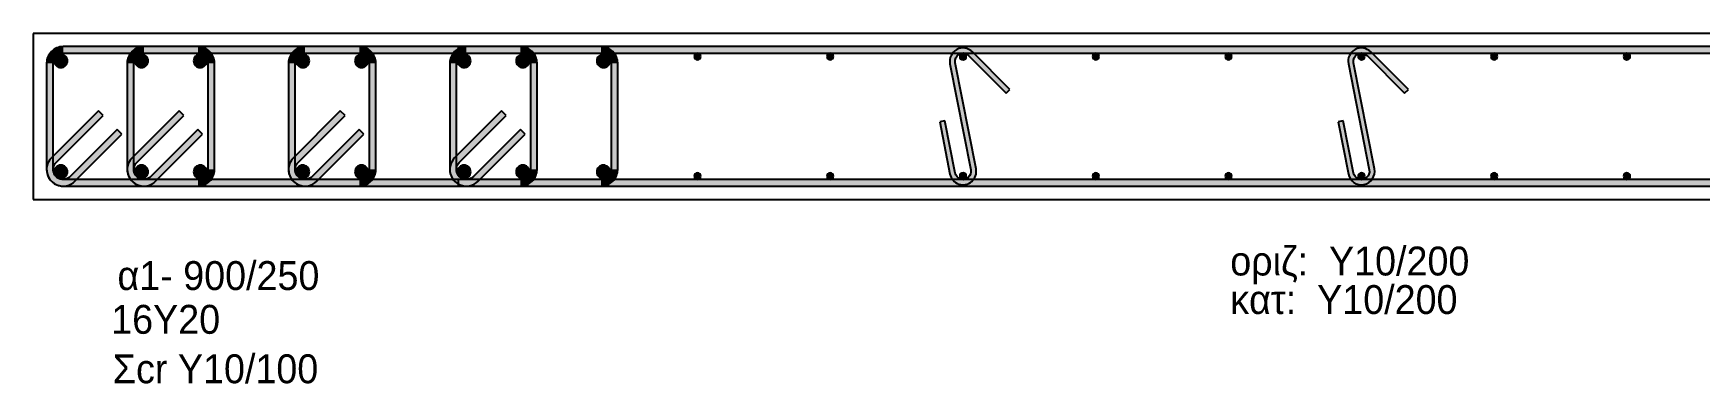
# Model space of a CAD drawing. Header units: millimetres. Extents: x -2171 to 1563, y -1758 to -1505.
# Drawn here: x -1537.74 to -1525.19, y -1608.83 to -1606.19 of the extents above; entities that cross this region are included whole.
import ezdxf

# ---------------------------------------------------------------- set-up
doc = ezdxf.new("R2010")
doc.units = ezdxf.units.MM
doc.layers.add('Col_Det', color=7, linetype='Continuous')
doc.layers.add('Col_Det_Fill', color=7, linetype='Continuous')
doc.styles.add('S1Arl22_b_934_161', font='arial.ttf', dxfattribs={"width": 0.933629, "height": 0.002175})

msp = doc.modelspace()

# ---------------------------------------------------------------- hatches: boundary and pattern name
at = {"layer": 'Col_Det_Fill'}
for color, points in [(252, [(-1537.5142, -1606.3433), (-1537.5142, -1606.2933, 0.4142136), (-1537.6392, -1606.4183), (-1537.5892, -1606.4183, -0.4142136)]), (12, [(-1537.5819, -1606.4006, 0.4142136), (-1537.5319, -1606.4506, 0.4142136), (-1537.4819, -1606.4006, 0.4142136), (-1537.5319, -1606.3506, 0.4142136)]), (252, [(-1533.4642, -1606.3433), (-1533.4642, -1606.2933), (-1537.5142, -1606.2933), (-1537.5142, -1606.3433)]), (252, [(-1536.907, -1606.3433), (-1536.907, -1606.2933, 0.4142136), (-1537.032, -1606.4183), (-1536.982, -1606.4183, -0.4142136)]), (56, [(-1536.9747, -1606.4006, 0.4142136), (-1536.9247, -1606.4506, 0.4142136), (-1536.8747, -1606.4006, 0.4142136), (-1536.9247, -1606.3506, 0.4142136)]), (252, [(-1536.4999, -1606.3433), (-1536.4999, -1606.2933), (-1536.907, -1606.2933), (-1536.907, -1606.3433)]), (56, [(-1536.5322, -1606.4006, 0.4142136), (-1536.4822, -1606.4506, 0.4142136), (-1536.4322, -1606.4006, 0.4142136), (-1536.4822, -1606.3506, 0.4142136)]), (252, [(-1536.4249, -1606.4183), (-1536.3749, -1606.4183, 0.4142136), (-1536.4999, -1606.2933), (-1536.4999, -1606.3433, -0.4142136)]), (252, [(-1535.6928, -1606.3433), (-1535.6928, -1606.2933, 0.4142136), (-1535.8178, -1606.4183), (-1535.7678, -1606.4183, -0.4142136)]), (56, [(-1535.7604, -1606.4006, 0.4142136), (-1535.7104, -1606.4506, 0.4142136), (-1535.6604, -1606.4006, 0.4142136), (-1535.7104, -1606.3506, 0.4142136)]), (252, [(-1535.2856, -1606.3433), (-1535.2856, -1606.2933), (-1535.6928, -1606.2933), (-1535.6928, -1606.3433)]), (56, [(-1535.3179, -1606.4006, 0.4142136), (-1535.2679, -1606.4506, 0.4142136), (-1535.2179, -1606.4006, 0.4142136), (-1535.2679, -1606.3506, 0.4142136)]), (252, [(-1535.2106, -1606.4183), (-1535.1606, -1606.4183, 0.4142136), (-1535.2856, -1606.2933), (-1535.2856, -1606.3433, -0.4142136)]), (252, [(-1534.4785, -1606.3433), (-1534.4785, -1606.2933, 0.4142136), (-1534.6035, -1606.4183), (-1534.5535, -1606.4183, -0.4142136)]), (56, [(-1534.5461, -1606.4006, 0.4142136), (-1534.4961, -1606.4506, 0.4142136), (-1534.4461, -1606.4006, 0.4142136), (-1534.4961, -1606.3506, 0.4142136)]), (252, [(-1520.9377, -1606.3433), (-1520.9377, -1606.2933), (-1534.5407, -1606.2933), (-1534.5407, -1606.3433)]), (252, [(-1534.0713, -1606.3433), (-1534.0713, -1606.2933), (-1534.4785, -1606.2933), (-1534.4785, -1606.3433)]), (56, [(-1534.1036, -1606.4006, 0.4142136), (-1534.0536, -1606.4506, 0.4142136), (-1534.0036, -1606.4006, 0.4142136), (-1534.0536, -1606.3506, 0.4142136)]), (252, [(-1533.9963, -1606.4183), (-1533.9463, -1606.4183, 0.4142136), (-1534.0713, -1606.2933), (-1534.0713, -1606.3433, -0.4142136)]), (12, [(-1533.4965, -1606.4006, 0.4142136), (-1533.4465, -1606.4506, 0.4142136), (-1533.3965, -1606.4006, 0.4142136), (-1533.4465, -1606.3506, 0.4142136)]), (252, [(-1533.3892, -1606.4183), (-1533.3392, -1606.4183, 0.4142136), (-1533.4642, -1606.2933), (-1533.4642, -1606.3433, -0.4142136)]), (133, [(-1532.7637, -1606.3683, 0.4142136), (-1532.7387, -1606.3933, 0.4142136), (-1532.7137, -1606.3683, 0.4142136), (-1532.7387, -1606.3433, 0.4142136)]), (133, [(-1531.7638, -1606.3683, 0.4142136), (-1531.7388, -1606.3933, 0.4142136), (-1531.7138, -1606.3683, 0.4142136), (-1531.7388, -1606.3433, 0.4142136)]), (252, [(-1530.837, -1606.4225), (-1530.7978, -1606.4148, -0.7407348), (-1530.6965, -1606.3608), (-1530.6682, -1606.3326, 0.7407348)]), (133, [(-1530.7639, -1606.3683, 0.4142136), (-1530.7389, -1606.3933, 0.4142136), (-1530.7139, -1606.3683, 0.4142136), (-1530.7389, -1606.3433, 0.4142136)]), (252, [(-1530.6682, -1606.3326), (-1530.6965, -1606.3608), (-1530.4136, -1606.6437), (-1530.3854, -1606.6154)]), (133, [(-1529.764, -1606.3683, 0.4142136), (-1529.739, -1606.3933, 0.4142136), (-1529.714, -1606.3683, 0.4142136), (-1529.739, -1606.3433, 0.4142136)]), (133, [(-1528.7641, -1606.3683, 0.4142136), (-1528.7391, -1606.3933, 0.4142136), (-1528.7141, -1606.3683, 0.4142136), (-1528.7391, -1606.3433, 0.4142136)]), (252, [(-1527.8373, -1606.4225), (-1527.7981, -1606.4148, -0.7407348), (-1527.6968, -1606.3608), (-1527.6685, -1606.3326, 0.7407348)]), (133, [(-1527.7642, -1606.3683, 0.4142136), (-1527.7392, -1606.3933, 0.4142136), (-1527.7142, -1606.3683, 0.4142136), (-1527.7392, -1606.3433, 0.4142136)]), (252, [(-1527.6685, -1606.3326), (-1527.6968, -1606.3608), (-1527.4139, -1606.6437), (-1527.3856, -1606.6154)]), (133, [(-1526.7643, -1606.3683, 0.4142136), (-1526.7393, -1606.3933, 0.4142136), (-1526.7143, -1606.3683, 0.4142136), (-1526.7393, -1606.3433, 0.4142136)]), (133, [(-1525.7644, -1606.3683, 0.4142136), (-1525.7394, -1606.3933, 0.4142136), (-1525.7144, -1606.3683, 0.4142136), (-1525.7394, -1606.3433, 0.4142136)]), (252, [(-1537.5892, -1606.4183), (-1537.6392, -1606.4183), (-1537.6392, -1607.2183), (-1537.5892, -1607.2183)]), (252, [(-1536.982, -1606.4183), (-1537.032, -1606.4183), (-1537.032, -1607.2183), (-1536.982, -1607.2183)]), (252, [(-1536.4249, -1607.2183), (-1536.3749, -1607.2183), (-1536.3749, -1606.4183), (-1536.4249, -1606.4183)]), (252, [(-1535.7678, -1606.4183), (-1535.8178, -1606.4183), (-1535.8178, -1607.2183), (-1535.7678, -1607.2183)]), (252, [(-1535.2106, -1607.2183), (-1535.1606, -1607.2183), (-1535.1606, -1606.4183), (-1535.2106, -1606.4183)]), (252, [(-1534.5535, -1606.4183), (-1534.6035, -1606.4183), (-1534.6035, -1607.2183), (-1534.5535, -1607.2183)]), (252, [(-1533.9963, -1607.2183), (-1533.9463, -1607.2183), (-1533.9463, -1606.4183), (-1533.9963, -1606.4183)]), (252, [(-1533.3892, -1607.2183), (-1533.3392, -1607.2183), (-1533.3392, -1606.4183), (-1533.3892, -1606.4183)]), (252, [(-1530.68, -1607.2217), (-1530.6408, -1607.214), (-1530.7978, -1606.4148), (-1530.837, -1606.4225)]), (252, [(-1527.6803, -1607.2217), (-1527.6411, -1607.214), (-1527.7981, -1606.4148), (-1527.8373, -1606.4225)]), (252, [(-1537.2137, -1606.8117), (-1537.249, -1606.7763), (-1537.6026, -1607.1299), (-1537.5672, -1607.1652)]), (252, [(-1536.6065, -1606.8117), (-1536.6419, -1606.7763), (-1536.9954, -1607.1299), (-1536.9601, -1607.1652)]), (252, [(-1535.3922, -1606.8117), (-1535.4276, -1606.7763), (-1535.7811, -1607.1299), (-1535.7458, -1607.1652)]), (252, [(-1534.1779, -1606.8117), (-1534.2133, -1606.7763), (-1534.5669, -1607.1299), (-1534.5315, -1607.1652)]), (252, [(-1530.8749, -1606.8523), (-1530.9141, -1606.86), (-1530.837, -1607.2525), (-1530.7978, -1607.2448)]), (252, [(-1527.8752, -1606.8523), (-1527.9144, -1606.86), (-1527.8373, -1607.2525), (-1527.7981, -1607.2448)]), (252, [(-1537.4611, -1607.2713), (-1537.4258, -1607.3067), (-1537.0722, -1606.9531), (-1537.1076, -1606.9177)]), (252, [(-1536.854, -1607.2713), (-1536.8186, -1607.3067), (-1536.4651, -1606.9531), (-1536.5005, -1606.9177)]), (252, [(-1535.6397, -1607.2713), (-1535.6044, -1607.3067), (-1535.2508, -1606.9531), (-1535.2862, -1606.9177)]), (252, [(-1534.4254, -1607.2713), (-1534.3901, -1607.3067), (-1534.0365, -1606.9531), (-1534.0719, -1606.9177)]), (252, [(-1537.5672, -1607.1652), (-1537.6026, -1607.1299, 0.6681786), (-1537.5142, -1607.3433), (-1537.5142, -1607.2933, -0.6681786)]), (252, [(-1536.9601, -1607.1652), (-1536.9954, -1607.1299, 0.6681786), (-1536.907, -1607.3433), (-1536.907, -1607.2933, -0.6681786)]), (252, [(-1535.7458, -1607.1652), (-1535.7811, -1607.1299, 0.6681786), (-1535.6928, -1607.3433), (-1535.6928, -1607.2933, -0.6681786)]), (252, [(-1534.5315, -1607.1652), (-1534.5669, -1607.1299, 0.6681786), (-1534.4785, -1607.3433), (-1534.4785, -1607.2933, -0.6681786)]), (252, [(-1537.5892, -1607.2183), (-1537.6392, -1607.2183, 0.6681786), (-1537.4258, -1607.3067), (-1537.4611, -1607.2713, -0.6681786)]), (12, [(-1537.5819, -1607.2359, 0.4142136), (-1537.5319, -1607.2859, 0.4142136), (-1537.4819, -1607.2359, 0.4142136), (-1537.5319, -1607.1859, 0.4142136)]), (252, [(-1536.982, -1607.2183), (-1537.032, -1607.2183, 0.6681786), (-1536.8186, -1607.3067), (-1536.854, -1607.2713, -0.6681786)]), (56, [(-1536.9747, -1607.2359, 0.4142136), (-1536.9247, -1607.2859, 0.4142136), (-1536.8747, -1607.2359, 0.4142136), (-1536.9247, -1607.1859, 0.4142136)]), (56, [(-1536.5322, -1607.2359, 0.4142136), (-1536.4822, -1607.2859, 0.4142136), (-1536.4322, -1607.2359, 0.4142136), (-1536.4822, -1607.1859, 0.4142136)]), (252, [(-1536.4999, -1607.2933), (-1536.4999, -1607.3433, 0.4142136), (-1536.3749, -1607.2183), (-1536.4249, -1607.2183, -0.4142136)]), (252, [(-1535.7678, -1607.2183), (-1535.8178, -1607.2183, 0.6681786), (-1535.6044, -1607.3067), (-1535.6397, -1607.2713, -0.6681786)]), (56, [(-1535.7604, -1607.2359, 0.4142136), (-1535.7104, -1607.2859, 0.4142136), (-1535.6604, -1607.2359, 0.4142136), (-1535.7104, -1607.1859, 0.4142136)]), (56, [(-1535.3179, -1607.2359, 0.4142136), (-1535.2679, -1607.2859, 0.4142136), (-1535.2179, -1607.2359, 0.4142136), (-1535.2679, -1607.1859, 0.4142136)]), (252, [(-1535.2856, -1607.2933), (-1535.2856, -1607.3433, 0.4142136), (-1535.1606, -1607.2183), (-1535.2106, -1607.2183, -0.4142136)]), (252, [(-1534.5535, -1607.2183), (-1534.6035, -1607.2183, 0.6681786), (-1534.3901, -1607.3067), (-1534.4254, -1607.2713, -0.6681786)]), (56, [(-1534.5461, -1607.2359, 0.4142136), (-1534.4961, -1607.2859, 0.4142136), (-1534.4461, -1607.2359, 0.4142136), (-1534.4961, -1607.1859, 0.4142136)]), (56, [(-1534.1036, -1607.2359, 0.4142136), (-1534.0536, -1607.2859, 0.4142136), (-1534.0036, -1607.2359, 0.4142136), (-1534.0536, -1607.1859, 0.4142136)]), (252, [(-1534.0713, -1607.2933), (-1534.0713, -1607.3433, 0.4142136), (-1533.9463, -1607.2183), (-1533.9963, -1607.2183, -0.4142136)]), (12, [(-1533.4965, -1607.2359, 0.4142136), (-1533.4465, -1607.2859, 0.4142136), (-1533.3965, -1607.2359, 0.4142136), (-1533.4465, -1607.1859, 0.4142136)]), (252, [(-1533.4642, -1607.2933), (-1533.4642, -1607.3433, 0.4142136), (-1533.3392, -1607.2183), (-1533.3892, -1607.2183, -0.4142136)]), (133, [(-1532.7637, -1607.2683, 0.4142136), (-1532.7387, -1607.2933, 0.4142136), (-1532.7137, -1607.2683, 0.4142136), (-1532.7387, -1607.2433, 0.4142136)]), (133, [(-1531.7638, -1607.2683, 0.4142136), (-1531.7388, -1607.2933, 0.4142136), (-1531.7138, -1607.2683, 0.4142136), (-1531.7388, -1607.2433, 0.4142136)]), (252, [(-1530.7978, -1607.2448), (-1530.837, -1607.2525, 1), (-1530.6408, -1607.214), (-1530.68, -1607.2217, -1)]), (133, [(-1530.7639, -1607.2683, 0.4142136), (-1530.7389, -1607.2933, 0.4142136), (-1530.7139, -1607.2683, 0.4142136), (-1530.7389, -1607.2433, 0.4142136)]), (133, [(-1529.764, -1607.2683, 0.4142136), (-1529.739, -1607.2933, 0.4142136), (-1529.714, -1607.2683, 0.4142136), (-1529.739, -1607.2433, 0.4142136)]), (133, [(-1528.7641, -1607.2683, 0.4142136), (-1528.7391, -1607.2933, 0.4142136), (-1528.7141, -1607.2683, 0.4142136), (-1528.7391, -1607.2433, 0.4142136)]), (252, [(-1527.7981, -1607.2448), (-1527.8373, -1607.2525, 1), (-1527.6411, -1607.214), (-1527.6803, -1607.2217, -1)]), (133, [(-1527.7642, -1607.2683, 0.4142136), (-1527.7392, -1607.2933, 0.4142136), (-1527.7142, -1607.2683, 0.4142136), (-1527.7392, -1607.2433, 0.4142136)]), (133, [(-1526.7643, -1607.2683, 0.4142136), (-1526.7393, -1607.2933, 0.4142136), (-1526.7143, -1607.2683, 0.4142136), (-1526.7393, -1607.2433, 0.4142136)]), (133, [(-1525.7644, -1607.2683, 0.4142136), (-1525.7394, -1607.2933, 0.4142136), (-1525.7144, -1607.2683, 0.4142136), (-1525.7394, -1607.2433, 0.4142136)]), (252, [(-1537.5142, -1607.2933), (-1537.5142, -1607.3433), (-1533.4642, -1607.3433), (-1533.4642, -1607.2933)]), (252, [(-1536.907, -1607.2933), (-1536.907, -1607.3433), (-1536.4999, -1607.3433), (-1536.4999, -1607.2933)]), (252, [(-1535.6928, -1607.2933), (-1535.6928, -1607.3433), (-1535.2856, -1607.3433), (-1535.2856, -1607.2933)]), (252, [(-1534.5407, -1607.2933), (-1534.5407, -1607.3433), (-1520.9377, -1607.3433), (-1520.9377, -1607.2933)]), (252, [(-1534.4785, -1607.2933), (-1534.4785, -1607.3433), (-1534.0713, -1607.3433), (-1534.0713, -1607.2933)])]:
    msp.add_hatch(color=color, dxfattribs=at).paths.add_polyline_path(points)

# ---------------------------------------------------------------- linework, layer by layer
at = {"layer": 'Col_Det', "color": 7}
for points in [[(-1517.7392, -1606.1933), (-1537.7392, -1606.1933)], [(-1537.7392, -1606.1933), (-1537.7392, -1607.4433)], [(-1533.4642, -1606.2933), (-1537.5142, -1606.2933)], [(-1537.5142, -1606.3433), (-1533.4642, -1606.3433)], [(-1536.4999, -1606.2933), (-1536.907, -1606.2933)], [(-1536.907, -1606.3433), (-1536.4999, -1606.3433)], [(-1535.2856, -1606.2933), (-1535.6928, -1606.2933)], [(-1535.6928, -1606.3433), (-1535.2856, -1606.3433)], [(-1520.9377, -1606.2933), (-1534.5407, -1606.2933)], [(-1534.5407, -1606.2933), (-1534.5407, -1606.3433)], [(-1534.5407, -1606.3433), (-1520.9377, -1606.3433)], [(-1534.0713, -1606.2933), (-1534.4785, -1606.2933)], [(-1534.4785, -1606.3433), (-1534.0713, -1606.3433)], [(-1530.6965, -1606.3608), (-1530.4136, -1606.6437)], [(-1530.3854, -1606.6154), (-1530.6682, -1606.3326)], [(-1527.6968, -1606.3608), (-1527.4139, -1606.6437)], [(-1527.3856, -1606.6154), (-1527.6685, -1606.3326)], [(-1537.6392, -1606.4183), (-1537.6392, -1607.2183)], [(-1537.5892, -1607.2183), (-1537.5892, -1606.4183)], [(-1537.032, -1606.4183), (-1537.032, -1607.2183)], [(-1536.982, -1607.2183), (-1536.982, -1606.4183)], [(-1536.4249, -1606.4183), (-1536.4249, -1607.2183)], [(-1536.3749, -1607.2183), (-1536.3749, -1606.4183)], [(-1535.8178, -1606.4183), (-1535.8178, -1607.2183)], [(-1535.7678, -1607.2183), (-1535.7678, -1606.4183)], [(-1535.2106, -1606.4183), (-1535.2106, -1607.2183)], [(-1535.1606, -1607.2183), (-1535.1606, -1606.4183)], [(-1534.6035, -1606.4183), (-1534.6035, -1607.2183)], [(-1534.5535, -1607.2183), (-1534.5535, -1606.4183)], [(-1533.9963, -1606.4183), (-1533.9963, -1607.2183)], [(-1533.9463, -1607.2183), (-1533.9463, -1606.4183)], [(-1533.3892, -1606.4183), (-1533.3892, -1607.2183)], [(-1533.3392, -1607.2183), (-1533.3392, -1606.4183)], [(-1530.837, -1606.4225), (-1530.68, -1607.2217)], [(-1530.6408, -1607.214), (-1530.7978, -1606.4148)], [(-1527.8373, -1606.4225), (-1527.6803, -1607.2217)], [(-1527.6411, -1607.214), (-1527.7981, -1606.4148)], [(-1530.4136, -1606.6437), (-1530.3854, -1606.6154)], [(-1527.4139, -1606.6437), (-1527.3856, -1606.6154)], [(-1537.249, -1606.7763), (-1537.6026, -1607.1299)], [(-1537.2137, -1606.8117), (-1537.249, -1606.7763)], [(-1536.6419, -1606.7763), (-1536.9954, -1607.1299)], [(-1536.6065, -1606.8117), (-1536.6419, -1606.7763)], [(-1535.4276, -1606.7763), (-1535.7811, -1607.1299)], [(-1535.3922, -1606.8117), (-1535.4276, -1606.7763)], [(-1534.2133, -1606.7763), (-1534.5669, -1607.1299)], [(-1534.1779, -1606.8117), (-1534.2133, -1606.7763)], [(-1537.5672, -1607.1652), (-1537.2137, -1606.8117)], [(-1536.9601, -1607.1652), (-1536.6065, -1606.8117)], [(-1535.7458, -1607.1652), (-1535.3922, -1606.8117)], [(-1534.5315, -1607.1652), (-1534.1779, -1606.8117)], [(-1530.8749, -1606.8523), (-1530.9141, -1606.86)], [(-1530.9141, -1606.86), (-1530.837, -1607.2525)], [(-1530.7978, -1607.2448), (-1530.8749, -1606.8523)], [(-1527.8752, -1606.8523), (-1527.9144, -1606.86)], [(-1527.9144, -1606.86), (-1527.8373, -1607.2525)], [(-1527.7981, -1607.2448), (-1527.8752, -1606.8523)], [(-1537.1076, -1606.9177), (-1537.4611, -1607.2713)], [(-1537.4258, -1607.3067), (-1537.0722, -1606.9531)], [(-1537.0722, -1606.9531), (-1537.1076, -1606.9177)], [(-1536.5005, -1606.9177), (-1536.854, -1607.2713)], [(-1536.8186, -1607.3067), (-1536.4651, -1606.9531)], [(-1536.4651, -1606.9531), (-1536.5005, -1606.9177)], [(-1535.2862, -1606.9177), (-1535.6397, -1607.2713)], [(-1535.6044, -1607.3067), (-1535.2508, -1606.9531)], [(-1535.2508, -1606.9531), (-1535.2862, -1606.9177)], [(-1534.0719, -1606.9177), (-1534.4254, -1607.2713)], [(-1534.3901, -1607.3067), (-1534.0365, -1606.9531)], [(-1534.0365, -1606.9531), (-1534.0719, -1606.9177)], [(-1533.4642, -1607.2933), (-1537.5142, -1607.2933)], [(-1537.5142, -1607.3433), (-1533.4642, -1607.3433)], [(-1536.4999, -1607.2933), (-1536.907, -1607.2933)], [(-1536.907, -1607.3433), (-1536.4999, -1607.3433)], [(-1535.2856, -1607.2933), (-1535.6928, -1607.2933)], [(-1535.6928, -1607.3433), (-1535.2856, -1607.3433)], [(-1534.5407, -1607.2933), (-1534.5407, -1607.3433)], [(-1520.9377, -1607.2933), (-1534.5407, -1607.2933)], [(-1534.5407, -1607.3433), (-1520.9377, -1607.3433)], [(-1534.0713, -1607.2933), (-1534.4785, -1607.2933)], [(-1534.4785, -1607.3433), (-1534.0713, -1607.3433)], [(-1537.7392, -1607.4433), (-1517.7392, -1607.4433)]]:
    msp.add_lwpolyline(points, dxfattribs=at)
for points in [[(-1537.5142, -1606.2933, 0.4142136), (-1537.6392, -1606.4183)], [(-1537.5892, -1606.4183, -0.4142136), (-1537.5142, -1606.3433, -0.4142136)], [(-1537.5319, -1606.3506, 0.4142136), (-1537.5819, -1606.4006, 0.4142136)], [(-1537.5819, -1606.4006, 0.4142136), (-1537.5319, -1606.4506, 0.4142136)], [(-1537.4819, -1606.4006, 0.4142136), (-1537.5319, -1606.3506, 0.4142136)], [(-1537.5319, -1606.4506, 0.4142136), (-1537.4819, -1606.4006, 0.4142136)], [(-1536.907, -1606.2933, 0.4142136), (-1537.032, -1606.4183)], [(-1536.982, -1606.4183, -0.4142136), (-1536.907, -1606.3433, -0.4142136)], [(-1536.9247, -1606.3506, 0.4142136), (-1536.9747, -1606.4006, 0.4142136)], [(-1536.9747, -1606.4006, 0.4142136), (-1536.9247, -1606.4506, 0.4142136)], [(-1536.8747, -1606.4006, 0.4142136), (-1536.9247, -1606.3506, 0.4142136)], [(-1536.9247, -1606.4506, 0.4142136), (-1536.8747, -1606.4006, 0.4142136)], [(-1536.4822, -1606.3506, 0.4142136), (-1536.5322, -1606.4006, 0.4142136)], [(-1536.5322, -1606.4006, 0.4142136), (-1536.4822, -1606.4506, 0.4142136)], [(-1536.3749, -1606.4183, 0.4142136), (-1536.4999, -1606.2933)], [(-1536.4999, -1606.3433, -0.4142136), (-1536.4249, -1606.4183, -0.4142136)], [(-1536.4322, -1606.4006, 0.4142136), (-1536.4822, -1606.3506, 0.4142136)], [(-1536.4822, -1606.4506, 0.4142136), (-1536.4322, -1606.4006, 0.4142136)], [(-1535.6928, -1606.2933, 0.4142136), (-1535.8178, -1606.4183)], [(-1535.7678, -1606.4183, -0.4142136), (-1535.6928, -1606.3433, -0.4142136)], [(-1535.7104, -1606.3506, 0.4142136), (-1535.7604, -1606.4006, 0.4142136)], [(-1535.7604, -1606.4006, 0.4142136), (-1535.7104, -1606.4506, 0.4142136)], [(-1535.6604, -1606.4006, 0.4142136), (-1535.7104, -1606.3506, 0.4142136)], [(-1535.7104, -1606.4506, 0.4142136), (-1535.6604, -1606.4006, 0.4142136)], [(-1535.2679, -1606.3506, 0.4142136), (-1535.3179, -1606.4006, 0.4142136)], [(-1535.3179, -1606.4006, 0.4142136), (-1535.2679, -1606.4506, 0.4142136)], [(-1535.1606, -1606.4183, 0.4142136), (-1535.2856, -1606.2933)], [(-1535.2856, -1606.3433, -0.4142136), (-1535.2106, -1606.4183, -0.4142136)], [(-1535.2179, -1606.4006, 0.4142136), (-1535.2679, -1606.3506, 0.4142136)], [(-1535.2679, -1606.4506, 0.4142136), (-1535.2179, -1606.4006, 0.4142136)], [(-1534.4785, -1606.2933, 0.4142136), (-1534.6035, -1606.4183)], [(-1534.5535, -1606.4183, -0.4142136), (-1534.4785, -1606.3433, -0.4142136)], [(-1534.4961, -1606.3506, 0.4142136), (-1534.5461, -1606.4006, 0.4142136)], [(-1534.5461, -1606.4006, 0.4142136), (-1534.4961, -1606.4506, 0.4142136)], [(-1534.4461, -1606.4006, 0.4142136), (-1534.4961, -1606.3506, 0.4142136)], [(-1534.4961, -1606.4506, 0.4142136), (-1534.4461, -1606.4006, 0.4142136)], [(-1534.0536, -1606.3506, 0.4142136), (-1534.1036, -1606.4006, 0.4142136)], [(-1534.1036, -1606.4006, 0.4142136), (-1534.0536, -1606.4506, 0.4142136)], [(-1533.9463, -1606.4183, 0.4142136), (-1534.0713, -1606.2933)], [(-1534.0713, -1606.3433, -0.4142136), (-1533.9963, -1606.4183, -0.4142136)], [(-1534.0036, -1606.4006, 0.4142136), (-1534.0536, -1606.3506, 0.4142136)], [(-1534.0536, -1606.4506, 0.4142136), (-1534.0036, -1606.4006, 0.4142136)], [(-1533.4465, -1606.3506, 0.4142136), (-1533.4965, -1606.4006, 0.4142136)], [(-1533.4965, -1606.4006, 0.4142136), (-1533.4465, -1606.4506, 0.4142136)], [(-1533.3392, -1606.4183, 0.4142136), (-1533.4642, -1606.2933)], [(-1533.4642, -1606.3433, -0.4142136), (-1533.3892, -1606.4183, -0.4142136)], [(-1533.3965, -1606.4006, 0.4142136), (-1533.4465, -1606.3506, 0.4142136)], [(-1533.4465, -1606.4506, 0.4142136), (-1533.3965, -1606.4006, 0.4142136)], [(-1532.7387, -1606.3433, 0.4142136), (-1532.7637, -1606.3683, 0.4142136)], [(-1532.7637, -1606.3683, 0.4142136), (-1532.7387, -1606.3933, 0.4142136)], [(-1532.7137, -1606.3683, 0.4142136), (-1532.7387, -1606.3433, 0.4142136)], [(-1532.7387, -1606.3933, 0.4142136), (-1532.7137, -1606.3683, 0.4142136)], [(-1531.7388, -1606.3433, 0.4142136), (-1531.7638, -1606.3683, 0.4142136)], [(-1531.7638, -1606.3683, 0.4142136), (-1531.7388, -1606.3933, 0.4142136)], [(-1531.7138, -1606.3683, 0.4142136), (-1531.7388, -1606.3433, 0.4142136)], [(-1531.7388, -1606.3933, 0.4142136), (-1531.7138, -1606.3683, 0.4142136)], [(-1530.6682, -1606.3326, 0.7407348), (-1530.837, -1606.4225, 0.7407348)], [(-1530.7978, -1606.4148, -0.7407348), (-1530.6965, -1606.3608)], [(-1530.7389, -1606.3433, 0.4142136), (-1530.7639, -1606.3683, 0.4142136)], [(-1530.7639, -1606.3683, 0.4142136), (-1530.7389, -1606.3933, 0.4142136)], [(-1530.7139, -1606.3683, 0.4142136), (-1530.7389, -1606.3433, 0.4142136)], [(-1530.7389, -1606.3933, 0.4142136), (-1530.7139, -1606.3683, 0.4142136)], [(-1529.739, -1606.3433, 0.4142136), (-1529.764, -1606.3683, 0.4142136)], [(-1529.764, -1606.3683, 0.4142136), (-1529.739, -1606.3933, 0.4142136)], [(-1529.714, -1606.3683, 0.4142136), (-1529.739, -1606.3433, 0.4142136)], [(-1529.739, -1606.3933, 0.4142136), (-1529.714, -1606.3683, 0.4142136)], [(-1528.7391, -1606.3433, 0.4142136), (-1528.7641, -1606.3683, 0.4142136)], [(-1528.7641, -1606.3683, 0.4142136), (-1528.7391, -1606.3933, 0.4142136)], [(-1528.7141, -1606.3683, 0.4142136), (-1528.7391, -1606.3433, 0.4142136)], [(-1528.7391, -1606.3933, 0.4142136), (-1528.7141, -1606.3683, 0.4142136)], [(-1527.6685, -1606.3326, 0.7407348), (-1527.8373, -1606.4225, 0.7407348)], [(-1527.7981, -1606.4148, -0.7407348), (-1527.6968, -1606.3608)], [(-1527.7392, -1606.3433, 0.4142136), (-1527.7642, -1606.3683, 0.4142136)], [(-1527.7642, -1606.3683, 0.4142136), (-1527.7392, -1606.3933, 0.4142136)], [(-1527.7142, -1606.3683, 0.4142136), (-1527.7392, -1606.3433, 0.4142136)], [(-1527.7392, -1606.3933, 0.4142136), (-1527.7142, -1606.3683, 0.4142136)], [(-1526.7393, -1606.3433, 0.4142136), (-1526.7643, -1606.3683, 0.4142136)], [(-1526.7643, -1606.3683, 0.4142136), (-1526.7393, -1606.3933, 0.4142136)], [(-1526.7143, -1606.3683, 0.4142136), (-1526.7393, -1606.3433, 0.4142136)], [(-1526.7393, -1606.3933, 0.4142136), (-1526.7143, -1606.3683, 0.4142136)], [(-1525.7394, -1606.3433, 0.4142136), (-1525.7644, -1606.3683, 0.4142136)], [(-1525.7644, -1606.3683, 0.4142136), (-1525.7394, -1606.3933, 0.4142136)], [(-1525.7144, -1606.3683, 0.4142136), (-1525.7394, -1606.3433, 0.4142136)], [(-1525.7394, -1606.3933, 0.4142136), (-1525.7144, -1606.3683, 0.4142136)], [(-1537.6026, -1607.1299, 0.6681786), (-1537.5142, -1607.3433)], [(-1537.5142, -1607.2933, -0.6681786), (-1537.5672, -1607.1652, -0.6681786)], [(-1536.9954, -1607.1299, 0.6681786), (-1536.907, -1607.3433)], [(-1536.907, -1607.2933, -0.6681786), (-1536.9601, -1607.1652, -0.6681786)], [(-1535.7811, -1607.1299, 0.6681786), (-1535.6928, -1607.3433)], [(-1535.6928, -1607.2933, -0.6681786), (-1535.7458, -1607.1652, -0.6681786)], [(-1534.5669, -1607.1299, 0.6681786), (-1534.4785, -1607.3433)], [(-1534.4785, -1607.2933, -0.6681786), (-1534.5315, -1607.1652, -0.6681786)], [(-1537.6392, -1607.2183, 0.6681786), (-1537.4258, -1607.3067)], [(-1537.4611, -1607.2713, -0.6681786), (-1537.5892, -1607.2183, -0.6681786)], [(-1537.5319, -1607.1859, 0.4142136), (-1537.5819, -1607.2359, 0.4142136)], [(-1537.5819, -1607.2359, 0.4142136), (-1537.5319, -1607.2859, 0.4142136)], [(-1537.4819, -1607.2359, 0.4142136), (-1537.5319, -1607.1859, 0.4142136)], [(-1537.5319, -1607.2859, 0.4142136), (-1537.4819, -1607.2359, 0.4142136)], [(-1537.032, -1607.2183, 0.6681786), (-1536.8186, -1607.3067)], [(-1536.854, -1607.2713, -0.6681786), (-1536.982, -1607.2183, -0.6681786)], [(-1536.9247, -1607.1859, 0.4142136), (-1536.9747, -1607.2359, 0.4142136)], [(-1536.9747, -1607.2359, 0.4142136), (-1536.9247, -1607.2859, 0.4142136)], [(-1536.8747, -1607.2359, 0.4142136), (-1536.9247, -1607.1859, 0.4142136)], [(-1536.9247, -1607.2859, 0.4142136), (-1536.8747, -1607.2359, 0.4142136)], [(-1536.4822, -1607.1859, 0.4142136), (-1536.5322, -1607.2359, 0.4142136)], [(-1536.5322, -1607.2359, 0.4142136), (-1536.4822, -1607.2859, 0.4142136)], [(-1536.4999, -1607.3433, 0.4142136), (-1536.3749, -1607.2183)], [(-1536.4249, -1607.2183, -0.4142136), (-1536.4999, -1607.2933, -0.4142136)], [(-1536.4322, -1607.2359, 0.4142136), (-1536.4822, -1607.1859, 0.4142136)], [(-1536.4822, -1607.2859, 0.4142136), (-1536.4322, -1607.2359, 0.4142136)], [(-1535.8178, -1607.2183, 0.6681786), (-1535.6044, -1607.3067)], [(-1535.6397, -1607.2713, -0.6681786), (-1535.7678, -1607.2183, -0.6681786)], [(-1535.7104, -1607.1859, 0.4142136), (-1535.7604, -1607.2359, 0.4142136)], [(-1535.7604, -1607.2359, 0.4142136), (-1535.7104, -1607.2859, 0.4142136)], [(-1535.6604, -1607.2359, 0.4142136), (-1535.7104, -1607.1859, 0.4142136)], [(-1535.7104, -1607.2859, 0.4142136), (-1535.6604, -1607.2359, 0.4142136)], [(-1535.2679, -1607.1859, 0.4142136), (-1535.3179, -1607.2359, 0.4142136)], [(-1535.3179, -1607.2359, 0.4142136), (-1535.2679, -1607.2859, 0.4142136)], [(-1535.2856, -1607.3433, 0.4142136), (-1535.1606, -1607.2183)], [(-1535.2106, -1607.2183, -0.4142136), (-1535.2856, -1607.2933, -0.4142136)], [(-1535.2179, -1607.2359, 0.4142136), (-1535.2679, -1607.1859, 0.4142136)], [(-1535.2679, -1607.2859, 0.4142136), (-1535.2179, -1607.2359, 0.4142136)], [(-1534.6035, -1607.2183, 0.6681786), (-1534.3901, -1607.3067)], [(-1534.4254, -1607.2713, -0.6681786), (-1534.5535, -1607.2183, -0.6681786)], [(-1534.4961, -1607.1859, 0.4142136), (-1534.5461, -1607.2359, 0.4142136)], [(-1534.5461, -1607.2359, 0.4142136), (-1534.4961, -1607.2859, 0.4142136)], [(-1534.4461, -1607.2359, 0.4142136), (-1534.4961, -1607.1859, 0.4142136)], [(-1534.4961, -1607.2859, 0.4142136), (-1534.4461, -1607.2359, 0.4142136)], [(-1534.0536, -1607.1859, 0.4142136), (-1534.1036, -1607.2359, 0.4142136)], [(-1534.1036, -1607.2359, 0.4142136), (-1534.0536, -1607.2859, 0.4142136)], [(-1534.0713, -1607.3433, 0.4142136), (-1533.9463, -1607.2183)], [(-1533.9963, -1607.2183, -0.4142136), (-1534.0713, -1607.2933, -0.4142136)], [(-1534.0036, -1607.2359, 0.4142136), (-1534.0536, -1607.1859, 0.4142136)], [(-1534.0536, -1607.2859, 0.4142136), (-1534.0036, -1607.2359, 0.4142136)], [(-1533.4465, -1607.1859, 0.4142136), (-1533.4965, -1607.2359, 0.4142136)], [(-1533.4965, -1607.2359, 0.4142136), (-1533.4465, -1607.2859, 0.4142136)], [(-1533.4642, -1607.3433, 0.4142136), (-1533.3392, -1607.2183)], [(-1533.3892, -1607.2183, -0.4142136), (-1533.4642, -1607.2933, -0.4142136)], [(-1533.3965, -1607.2359, 0.4142136), (-1533.4465, -1607.1859, 0.4142136)], [(-1533.4465, -1607.2859, 0.4142136), (-1533.3965, -1607.2359, 0.4142136)], [(-1532.7387, -1607.2433, 0.4142136), (-1532.7637, -1607.2683, 0.4142136)], [(-1532.7637, -1607.2683, 0.4142136), (-1532.7387, -1607.2933, 0.4142136)], [(-1532.7137, -1607.2683, 0.4142136), (-1532.7387, -1607.2433, 0.4142136)], [(-1532.7387, -1607.2933, 0.4142136), (-1532.7137, -1607.2683, 0.4142136)], [(-1531.7388, -1607.2433, 0.4142136), (-1531.7638, -1607.2683, 0.4142136)], [(-1531.7638, -1607.2683, 0.4142136), (-1531.7388, -1607.2933, 0.4142136)], [(-1531.7138, -1607.2683, 0.4142136), (-1531.7388, -1607.2433, 0.4142136)], [(-1531.7388, -1607.2933, 0.4142136), (-1531.7138, -1607.2683, 0.4142136)], [(-1530.837, -1607.2525, 1), (-1530.6408, -1607.214)], [(-1530.68, -1607.2217, -1), (-1530.7978, -1607.2448, -1)], [(-1530.7389, -1607.2433, 0.4142136), (-1530.7639, -1607.2683, 0.4142136)], [(-1530.7639, -1607.2683, 0.4142136), (-1530.7389, -1607.2933, 0.4142136)], [(-1530.7139, -1607.2683, 0.4142136), (-1530.7389, -1607.2433, 0.4142136)], [(-1530.7389, -1607.2933, 0.4142136), (-1530.7139, -1607.2683, 0.4142136)], [(-1529.739, -1607.2433, 0.4142136), (-1529.764, -1607.2683, 0.4142136)], [(-1529.764, -1607.2683, 0.4142136), (-1529.739, -1607.2933, 0.4142136)], [(-1529.714, -1607.2683, 0.4142136), (-1529.739, -1607.2433, 0.4142136)], [(-1529.739, -1607.2933, 0.4142136), (-1529.714, -1607.2683, 0.4142136)], [(-1528.7391, -1607.2433, 0.4142136), (-1528.7641, -1607.2683, 0.4142136)], [(-1528.7641, -1607.2683, 0.4142136), (-1528.7391, -1607.2933, 0.4142136)], [(-1528.7141, -1607.2683, 0.4142136), (-1528.7391, -1607.2433, 0.4142136)], [(-1528.7391, -1607.2933, 0.4142136), (-1528.7141, -1607.2683, 0.4142136)], [(-1527.8373, -1607.2525, 1), (-1527.6411, -1607.214)], [(-1527.6803, -1607.2217, -1), (-1527.7981, -1607.2448, -1)], [(-1527.7392, -1607.2433, 0.4142136), (-1527.7642, -1607.2683, 0.4142136)], [(-1527.7642, -1607.2683, 0.4142136), (-1527.7392, -1607.2933, 0.4142136)], [(-1527.7142, -1607.2683, 0.4142136), (-1527.7392, -1607.2433, 0.4142136)], [(-1527.7392, -1607.2933, 0.4142136), (-1527.7142, -1607.2683, 0.4142136)], [(-1526.7393, -1607.2433, 0.4142136), (-1526.7643, -1607.2683, 0.4142136)], [(-1526.7643, -1607.2683, 0.4142136), (-1526.7393, -1607.2933, 0.4142136)], [(-1526.7143, -1607.2683, 0.4142136), (-1526.7393, -1607.2433, 0.4142136)], [(-1526.7393, -1607.2933, 0.4142136), (-1526.7143, -1607.2683, 0.4142136)], [(-1525.7394, -1607.2433, 0.4142136), (-1525.7644, -1607.2683, 0.4142136)], [(-1525.7644, -1607.2683, 0.4142136), (-1525.7394, -1607.2933, 0.4142136)], [(-1525.7144, -1607.2683, 0.4142136), (-1525.7394, -1607.2433, 0.4142136)], [(-1525.7394, -1607.2933, 0.4142136), (-1525.7144, -1607.2683, 0.4142136)]]:
    msp.add_lwpolyline(points, format="xyb", dxfattribs=at)

# ---------------------------------------------------------------- texts
at = {"layer": 'Col_Det', "color": 7, "style": 'S1Arl22_b_934_161', "width": 0.933629}
for s, p in [('οριζ:  Y10/200', (-1528.7265, -1608.0163)), (' α1- 900/250', (-1537.1842, -1608.1257)), ('κατ:  Y10/200', (-1528.7265, -1608.3063)), ('16Y20', (-1537.1527, -1608.4553)), ('Σcr Y10/100', (-1537.1409, -1608.8278))]:
    msp.add_text(s, height=0.2175, dxfattribs=at).set_placement(p)

doc.saveas('drawing.dxf')
